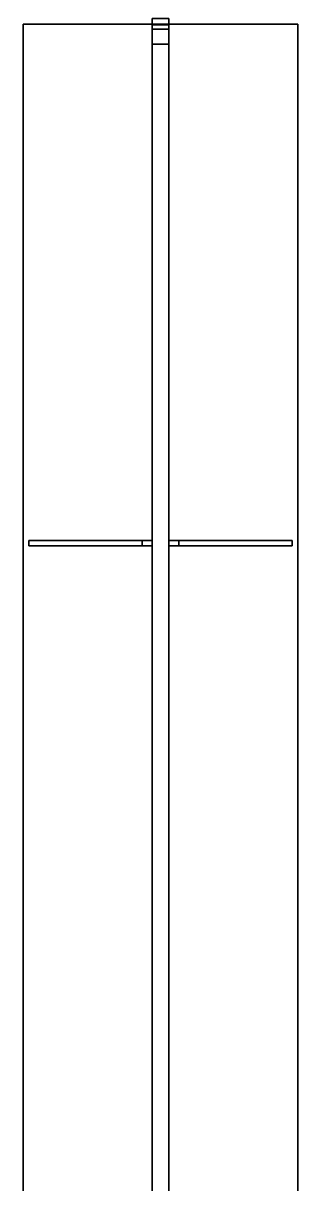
# Model space of a CAD drawing. Header units: inches. Extents: x 90815 to 105310, y 3285 to 27465.
# Drawn here: x 104060 to 105060, y 9763 to 13997 of the extents above; entities that cross this region are included whole.
import ezdxf

# ---------------------------------------------------------------- set-up
doc = ezdxf.new("R2010")
doc.units = ezdxf.units.IN
doc.header["$MEASUREMENT"] = 0
doc.layers.get('0').update_dxf_attribs({"linetype": 'CONTINUOUS'})
doc.layers.add('1', color=7, linetype='CONTINUOUS')

# ---------------------------------------------------------------- blocks, each defined once
blk = doc.blocks.new('E1-FR104M')
at = {"color": 3}
for points, invisible_edges in [([(104530, 3285, 1920), (104530, 14350, 1871.4), (104530, 14400, 1858)], 15), ([(104530, 3285, 1920), (104530, 14400, 1858), (104530, 14400, 142)], 13), ([(104530, 3285, 1920), (104530, 14400, 142), (104530, 14350, 128.6)], 15), ([(104590, 14400, 1858), (104590, 14350, 1871.4), (104590, 3285, 1920), (104590, 14400, 1858)], 15), ([(104590, 14400, 142), (104590, 14400, 1858), (104590, 3285, 1920), (104590, 14400, 142)], 14), ([(104590, 14350, 128.6), (104590, 14400, 142), (104590, 3285, 1920), (104590, 14350, 128.6)], 15), ([(104530, 3285, 1920), (104530, 14313.4, 1908), (104530, 14350, 1871.4)], 15), ([(104530, 3285, 1920), (104530, 14350, 128.6), (104530, 14313.4, 92)], 15), ([(104530, 3285, 1920), (104530, 14313.4, 92), (104530, 3285, 80)], 11), ([(104530, 13990.8, 65.3), (104530, 3285, 80), (104530, 14313.4, 92)], 15), ([(104530, 14300, 42), (104530, 13990.8, 65.3), (104530, 14313.4, 92)], 15), ([(104530, 14313.4, 1908), (104530, 3285, 1920), (104530, 13990.9, 1934.7)], 15), ([(104530, 14313.4, 1908), (104530, 13990.9, 1934.7), (104530, 14014.1, 1937.4)], 15), ([(104590, 14350, 1871.4), (104590, 14313.4, 1908), (104590, 3285, 1920), (104590, 14350, 1871.4)], 15), ([(104590, 14313.4, 92), (104590, 14350, 128.6), (104590, 3285, 1920), (104590, 14313.4, 92)], 15), ([(104590, 3285, 80), (104590, 14313.4, 92), (104590, 3285, 1920), (104590, 3285, 80)], 11), ([(104590, 14313.4, 92), (104590, 3285, 80), (104590, 13990.8, 65.3), (104590, 14313.4, 92)], 15), ([(104590, 14313.4, 92), (104590, 13990.8, 65.3), (104590, 14300, 42), (104590, 14313.4, 92)], 15), ([(104590, 13990.9, 1934.7), (104590, 3285, 1920), (104590, 14313.4, 1908), (104590, 13990.9, 1934.7)], 15), ([(104590, 14014.1, 1937.4), (104590, 13990.9, 1934.7), (104590, 14313.4, 1908), (104590, 14014.1, 1937.4)], 15), ([(104530, 14300, 42), (104530, 14014.1, 62.7), (104530, 13990.8, 65.3)], 15), ([(104590, 13990.8, 65.3), (104590, 14014.1, 62.7), (104590, 14300, 42), (104590, 13990.8, 65.3)], 15), ([(105060, 3285, 60), (105060, 13994, 60), (104060, 3285, 60)], 10), ([(104060, 13994, 60), (104060, 3285, 60), (105060, 13994, 60)], 10), ([(104060, 3285), (105060, 13994), (105060, 3285), (104060, 3285)], 9), ([(105060, 13994), (104060, 3285), (104060, 13994), (105060, 13994)], 9), ([(105060, 13994, 1940), (105060, 3285, 1940), (104060, 13994, 1940)], 10), ([(104060, 3285, 1940), (104060, 13994, 1940), (105060, 3285, 1940)], 10), ([(104060, 13994, 2000), (105060, 3285, 2000), (105060, 13994, 2000), (104060, 13994, 2000)], 9), ([(105060, 3285, 2000), (104060, 13994, 2000), (104060, 3285, 2000), (105060, 3285, 2000)], 9), ([(104530, 3305, 1940), (104530, 13920, 1940), (104530, 13990.9, 1934.7)], 14), ([(104530, 3305, 1940), (104530, 13990.9, 1934.7), (104530, 3285, 1920)], 11), ([(104530, 13990.9, 1934.7), (104530, 13920, 1940), (104530, 13975.6, 1952.4)], 13), ([(104530, 3285, 80), (104530, 13990.8, 65.3), (104530, 13920, 60)], 15), ([(104530, 13975.6, 47.5), (104530, 13920, 60), (104530, 13990.8, 65.3)], 14), ([(104530, 13975.5, 1952.8), (104530, 13975.6, 1952.4), (104530, 13920, 1940)], 8), ([(104590, 13990.9, 1934.7), (104590, 13920, 1940), (104590, 3305, 1940), (104590, 13990.9, 1934.7)], 13), ([(104590, 3285, 1920), (104590, 13990.9, 1934.7), (104590, 3305, 1940), (104590, 3285, 1920)], 11), ([(104590, 13975.6, 1952.4), (104590, 13920, 1940), (104590, 13990.9, 1934.7), (104590, 13975.6, 1952.4)], 14), ([(104590, 13920, 60), (104590, 13990.8, 65.3), (104590, 3285, 80), (104590, 13920, 60)], 15), ([(104590, 13990.8, 65.3), (104590, 13920, 60), (104590, 13975.6, 47.5), (104590, 13990.8, 65.3)], 13), ([(104590, 13920, 1940), (104590, 13975.6, 1952.4), (104590, 13975.5, 1952.8), (104590, 13920, 1940)], 8), ([(104530, 3285, 80), (104530, 13920, 60), (104530, 3305, 60)], 9), ([(104590, 3305, 60), (104590, 13920, 60), (104590, 3285, 80), (104590, 3305, 60)], 10), ([(104080, 12110, 60), (104493, 12110, 1940), (104493, 12110, 60)], 11), ([(104493, 12110, 1940), (104080, 12110, 60), (104080, 12110, 1940)], 9), ([(104493, 12110, 60), (104530, 12110, 1903), (104530, 12110, 97)], 9), ([(104530, 12110, 1903), (104493, 12110, 60), (104493, 12110, 1940)], 11), ([(104627, 12110, 1940), (104627, 12110, 60), (104590, 12110, 1903)], 11), ([(104590, 12110, 97), (104590, 12110, 1903), (104627, 12110, 60)], 10), ([(105040, 12110, 1940), (105040, 12110, 60), (104627, 12110, 1940)], 10), ([(104627, 12110, 60), (104627, 12110, 1940), (105040, 12110, 60)], 11), ([(104493, 12090, 60), (104493, 12090, 1940), (104080, 12090, 60), (104493, 12090, 60)], 11), ([(104080, 12090, 1940), (104080, 12090, 60), (104493, 12090, 1940), (104080, 12090, 1940)], 10), ([(104530, 12090, 97), (104530, 12090, 1903), (104493, 12090, 60), (104530, 12090, 97)], 10), ([(104493, 12090, 1940), (104493, 12090, 60), (104530, 12090, 1903), (104493, 12090, 1940)], 11), ([(104590, 12090, 1903), (104627, 12090, 60), (104627, 12090, 1940), (104590, 12090, 1903)], 11), ([(104627, 12090, 60), (104590, 12090, 1903), (104590, 12090, 97), (104627, 12090, 60)], 9), ([(104627, 12090, 1940), (105040, 12090, 60), (105040, 12090, 1940), (104627, 12090, 1940)], 9), ([(105040, 12090, 60), (104627, 12090, 1940), (104627, 12090, 60), (105040, 12090, 60)], 11)]:
    blk.add_3dface(points, dxfattribs=dict(at, invisible_edges=invisible_edges))
for points in [[(104530, 13990.9, 1934.7), (104590, 13990.9, 1934.7), (104590, 14014.1, 1937.4), (104530, 14014.1, 1937.4)], [(104530, 14014.1, 62.7), (104590, 14014.1, 62.7), (104590, 13990.8, 65.3), (104530, 13990.8, 65.3)], [(104060, 13994, 60), (104060, 13994), (104060, 3285), (104060, 3285, 60)], [(105060, 13994, 60), (105060, 13994), (104060, 13994), (104060, 13994, 60)], [(104060, 3285, 1940), (104060, 3285, 2000), (104060, 13994, 2000), (104060, 13994, 1940)], [(104060, 13994, 1940), (104060, 13994, 2000), (105060, 13994, 2000), (105060, 13994, 1940)], [(104530, 13975.6, 1952.4), (104590, 13975.6, 1952.4), (104590, 13990.9, 1934.7), (104530, 13990.9, 1934.7)], [(104530, 13990.8, 65.3), (104590, 13990.8, 65.3), (104590, 13975.6, 47.5), (104530, 13975.6, 47.5)], [(104530, 13975.5, 1952.8), (104590, 13975.5, 1952.8), (104590, 13975.6, 1952.4), (104530, 13975.6, 1952.4)], [(104530, 13975.6, 47.5), (104590, 13975.6, 47.5), (104590, 13920, 60), (104530, 13920, 60)], [(104530, 13920, 1940), (104590, 13920, 1940), (104590, 13975.5, 1952.8), (104530, 13975.5, 1952.8)], [(105060, 3285, 60), (105060, 3285), (105060, 13994), (105060, 13994, 60)], [(105060, 13994, 1940), (105060, 13994, 2000), (105060, 3285, 2000), (105060, 3285, 1940)], [(104530, 3305, 1940), (104590, 3305, 1940), (104590, 13920, 1940), (104530, 13920, 1940)], [(104530, 13920, 60), (104590, 13920, 60), (104590, 3305, 60), (104530, 3305, 60)], [(104493, 12110, 60), (104493, 12090, 60), (104080, 12090, 60), (104080, 12110, 60)], [(104080, 12110, 60), (104080, 12090, 60), (104080, 12090, 1940), (104080, 12110, 1940)], [(104080, 12110, 1940), (104080, 12090, 1940), (104493, 12090, 1940), (104493, 12110, 1940)], [(104530, 12110, 97), (104530, 12090, 97), (104493, 12090, 60), (104493, 12110, 60)], [(104493, 12110, 1940), (104493, 12090, 1940), (104530, 12090, 1903), (104530, 12110, 1903)], [(104530, 12110, 1903), (104530, 12090, 1903), (104530, 12090, 97), (104530, 12110, 97)], [(104590, 12110, 97), (104590, 12090, 97), (104590, 12090, 1903), (104590, 12110, 1903)], [(104590, 12110, 1903), (104590, 12090, 1903), (104627, 12090, 1940), (104627, 12110, 1940)], [(104627, 12110, 60), (104627, 12090, 60), (104590, 12090, 97), (104590, 12110, 97)], [(104627, 12110, 1940), (104627, 12090, 1940), (105040, 12090, 1940), (105040, 12110, 1940)], [(105040, 12110, 60), (105040, 12090, 60), (104627, 12090, 60), (104627, 12110, 60)], [(105040, 12110, 1940), (105040, 12090, 1940), (105040, 12090, 60), (105040, 12110, 60)]]:
    blk.add_3dface(points, dxfattribs=at)

msp = doc.modelspace()

# ---------------------------------------------------------------- block references
at = {"layer": '1'}
msp.add_blockref('E1-FR104M', (0, 0), dxfattribs=at)

doc.saveas('drawing.dxf')
